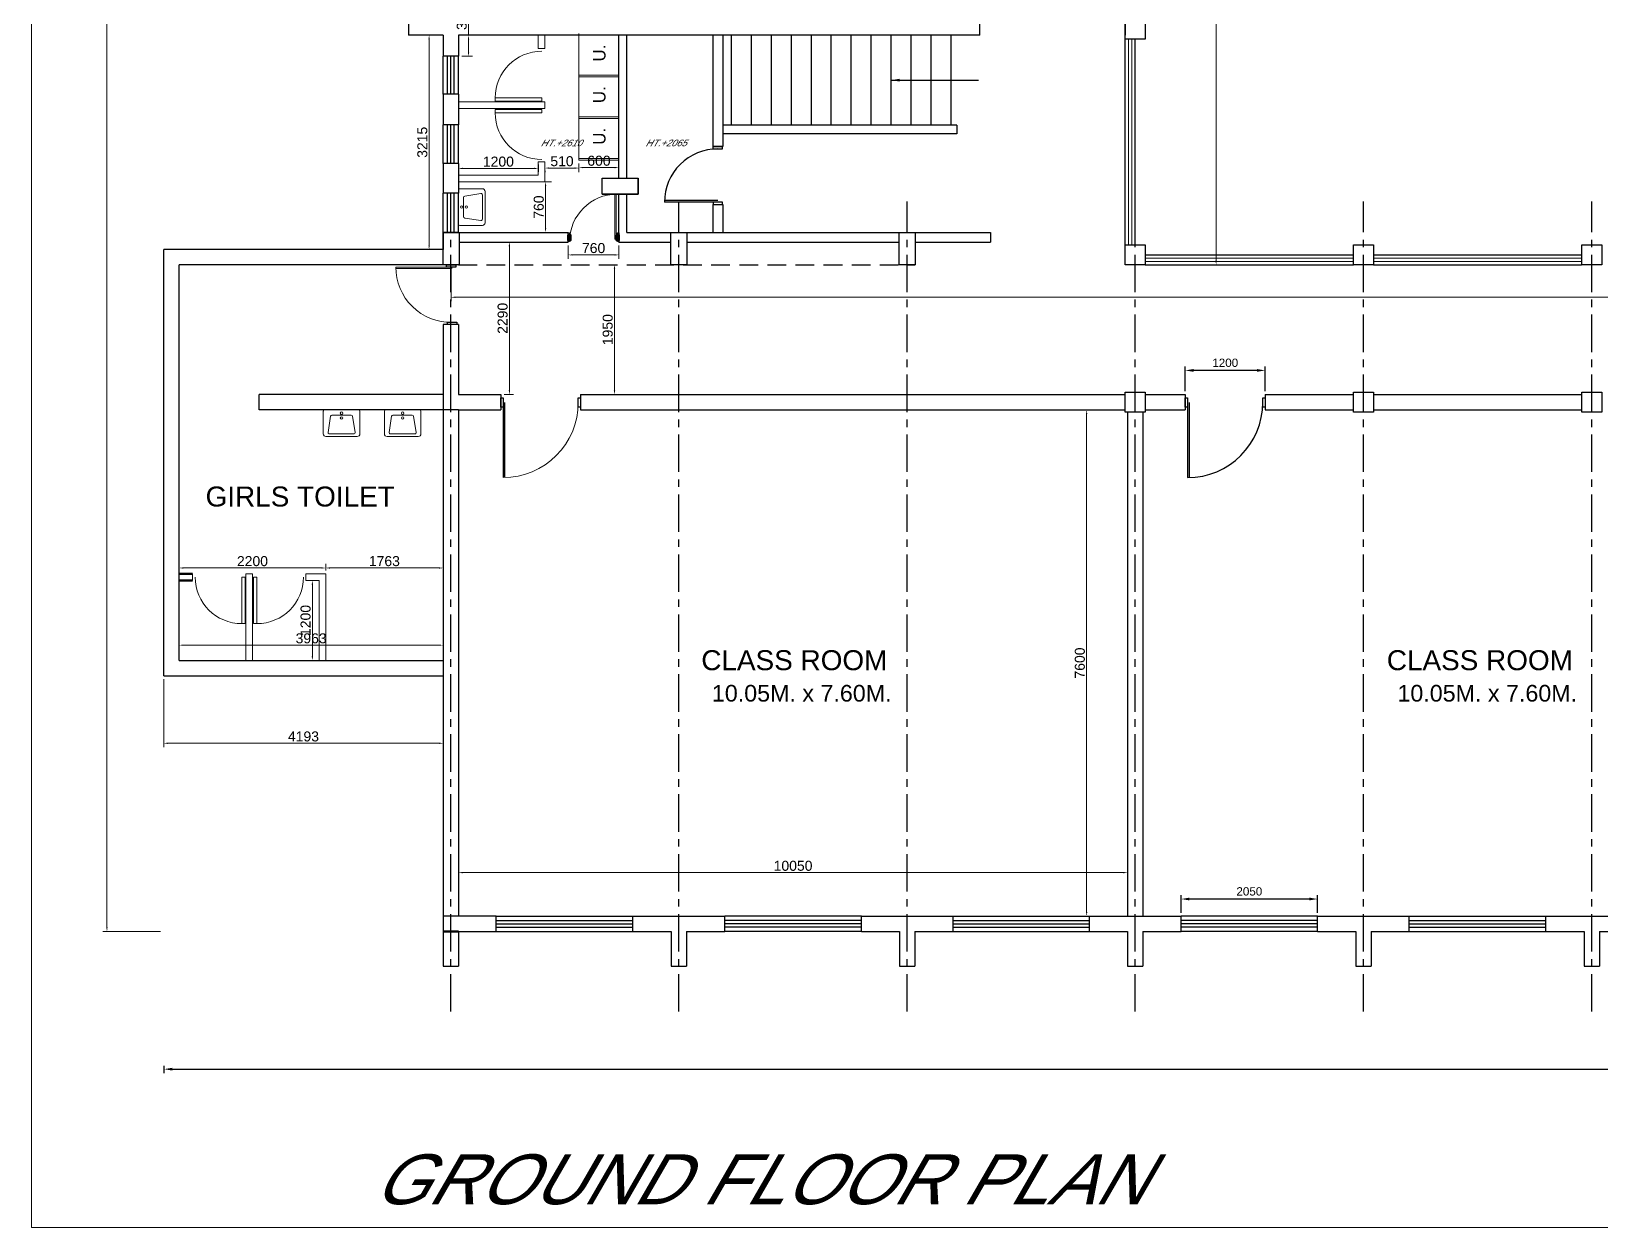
# Model space of a CAD drawing. Extents: x 348043 to 758301, y 133827 to 256568.
# Drawn here: x 348043 to 371608, y 163455 to 181414 of the extents above; entities that cross this region are included whole.
import ezdxf
from ezdxf.enums import TextEntityAlignment as Align

# ---------------------------------------------------------------- set-up
doc = ezdxf.new("R2010")
doc.units = 0
doc.header["$LTSCALE"] = 900
doc.header["$MEASUREMENT"] = 0
doc.header["$PDMODE"] = 34
for name, pattern in [('ACAD_ISO02W100', [15, 12, -3]), ('CENTER', [2, 1.25, -0.25, 0.25, -0.25]), ('HIDDEN', [0.375, 0.25, -0.125])]:
    doc.linetypes.add(name, pattern=pattern)
doc.layers.get('DEFPOINTS').update_dxf_attribs({"color": 3, "linetype": 'CONTINUOUS'})
for name, color, linetype, lineweight in [('ARLC-DOOR-W', 140, 'CONTINUOUS', 5), ('ARLC-ELE0', 24, 'CONTINUOUS', 9), ('ARLC-TEXT0', 1, 'CONTINUOUS', 9), ('ARLC-WALL', 6, 'CONTINUOUS', 15), ('COL', 6, 'CONTINUOUS', 25), ('SANITORY', 16, 'CONTINUOUS', 5)]:
    doc.layers.add(name, color=color, linetype=linetype, lineweight=lineweight)
doc.layers.add('door', color=163, linetype='CONTINUOUS')
doc.layers.add('TEXT', color=2, linetype='CONTINUOUS')
doc.styles.add('ROMANS', font='arial.ttf')
doc.styles.add('swati', font='GOTHIC.TTF')
doc.dimstyles.new('MSADIM', dxfattribs={"dimscale": 50, "dimtxt": 2.5, "dimasz": 2.5, "dimexe": 1.2, "dimexo": 1, "dimgap": 1, "dimtad": 1, "dimdec": 0, "dimzin": 1, "dimdsep": 46, "dimtxsty": 'ROMANS', "dimcen": 0, "dimclrd": 3, "dimclrt": 6, "dimadec": 0, "dimazin": 0, "dimtfac": 1, "dimtdec": 0, "dimtofl": 0, "dimtmove": 0, "dimatfit": 3, "dimfxl": 1, "dimtvp": 0.1, "dimtolj": 1, "dimtzin": 1, "dimarcsym": 0})

# ---------------------------------------------------------------- blocks, each defined once
blk = doc.blocks.new('*D237')
at = {"layer": 'DEFPOINTS', "color": 0, "lineweight": 50, "ltscale": 1.25}
for p in [(355091, 178251), (355221, 178251), (355091, 175961)]:
    blk.add_point(p, dxfattribs=at)
at = {"layer": 'door', "color": 0, "linetype": 'ACAD_ISO02W100', "lineweight": 9, "ltscale": 1.25}
blk.add_line((355141, 178251), (355281, 178251), dxfattribs=at)
at = {"layer": 'door', "color": 3, "lineweight": 9, "ltscale": 1.25}
blk.add_line((355221, 176024), (355221, 178189), dxfattribs=at)
at = {"layer": 'door', "color": 0, "lineweight": 9, "ltscale": 1.25}
blk.add_line((355141, 175961), (355281, 175961), dxfattribs=at)
at = {"layer": 'door', "color": 3, "lineweight": 50, "ltscale": 1.25}
for points in [[(355211, 178189), (355232, 178189), (355221, 178251)], [(355211, 176024), (355232, 176024), (355221, 175961)]]:
    blk.add_solid(points, dxfattribs=at)
at = {"layer": 'door', "color": 6, "lineweight": 5, "ltscale": 1.25, "insert": (355120, 177106), "char_height": 150, "attachment_point": 5, "rotation": 90, "style": 'ROMANS'}
blk.add_mtext('\\A1;2290', dxfattribs=at)
blk = doc.blocks.new('*D238')
at = {"layer": 'DEFPOINTS', "color": 0, "lineweight": 50, "ltscale": 1.25}
for p in [(356799, 177911), (356896, 177911), (356896, 175961)]:
    blk.add_point(p, dxfattribs=at)
at = {"layer": 'door', "color": 0, "linetype": 'ACAD_ISO02W100', "lineweight": 9, "ltscale": 1.25}
blk.add_line((356846, 177911), (356739, 177911), dxfattribs=at)
at = {"layer": 'door', "color": 3, "lineweight": 9, "ltscale": 1.25}
blk.add_line((356799, 176024), (356799, 177849), dxfattribs=at)
at = {"layer": 'door', "color": 0, "lineweight": 9, "ltscale": 1.25}
blk.add_line((356846, 175961), (356739, 175961), dxfattribs=at)
at = {"layer": 'door', "color": 3, "lineweight": 50, "ltscale": 1.25}
for points in [[(356789, 177849), (356810, 177849), (356799, 177911)], [(356789, 176024), (356810, 176024), (356799, 175961)]]:
    blk.add_solid(points, dxfattribs=at)
at = {"layer": 'door', "color": 6, "lineweight": 5, "ltscale": 1.25, "insert": (356698, 176936), "char_height": 150, "attachment_point": 5, "rotation": 90, "style": 'ROMANS'}
blk.add_mtext('\\A1;1950', dxfattribs=at)
blk = doc.blocks.new('*D240')
at = {"layer": 'DEFPOINTS', "color": 0, "lineweight": 50, "ltscale": 1.25}
for p in [(353706, 181356), (354015, 181356), (354226, 178141)]:
    blk.add_point(p, dxfattribs=at)
at = {"layer": 'door', "color": 0, "linetype": 'ACAD_ISO02W100', "lineweight": 9, "ltscale": 1.25}
blk.add_line((353756, 181356), (354075, 181356), dxfattribs=at)
at = {"layer": 'door', "color": 3, "lineweight": 9, "ltscale": 1.25}
blk.add_line((354015, 178204), (354015, 181294), dxfattribs=at)
at = {"layer": 'door', "color": 0, "lineweight": 9, "ltscale": 1.25}
blk.add_line((354176, 178141), (353955, 178141), dxfattribs=at)
at = {"layer": 'door', "color": 3, "lineweight": 50, "ltscale": 1.25}
for points in [[(354005, 181294), (354026, 181294), (354015, 181356)], [(354005, 178204), (354026, 178204), (354015, 178141)]]:
    blk.add_solid(points, dxfattribs=at)
at = {"layer": 'door', "color": 6, "lineweight": 5, "ltscale": 1.25, "insert": (353914, 179749), "char_height": 150, "attachment_point": 5, "rotation": 90, "style": 'ROMANS'}
blk.add_mtext('\\A1;3215', dxfattribs=at)
blk = doc.blocks.new('*D245')
at = {"layer": 'DEFPOINTS', "color": 0, "lineweight": 50, "ltscale": 1.25}
for p in [(354456, 181356), (354607, 181356), (354456, 181041)]:
    blk.add_point(p, dxfattribs=at)
at = {"layer": 'door', "color": 3, "lineweight": 9, "ltscale": 1.25}
for p, q in [((354607, 181356), (354607, 181801)), ((354607, 181104), (354607, 181294))]:
    blk.add_line(p, q, dxfattribs=at)
at = {"layer": 'door', "color": 0, "linetype": 'ACAD_ISO02W100', "lineweight": 9, "ltscale": 1.25}
blk.add_line((354506, 181356), (354667, 181356), dxfattribs=at)
at = {"layer": 'door', "color": 0, "lineweight": 9, "ltscale": 1.25}
blk.add_line((354506, 181041), (354667, 181041), dxfattribs=at)
at = {"layer": 'door', "color": 3, "lineweight": 50, "ltscale": 1.25}
for points in [[(354597, 181294), (354618, 181294), (354607, 181356)], [(354597, 181104), (354618, 181104), (354607, 181041)]]:
    blk.add_solid(points, dxfattribs=at)
at = {"layer": 'door', "color": 6, "lineweight": 5, "ltscale": 1.25, "insert": (354506, 181610), "char_height": 150, "attachment_point": 5, "rotation": 90, "style": 'ROMANS'}
blk.add_mtext('\\A1;315', dxfattribs=at)
blk = doc.blocks.new('*D241')
at = {"layer": 'DEFPOINTS', "color": 0, "lineweight": 50, "ltscale": 1.25}
for p in [(364771, 214031), (365834, 214031), (365841, 177911)]:
    blk.add_point(p, dxfattribs=at)
at = {"layer": 'door', "color": 0, "linetype": 'ACAD_ISO02W100', "lineweight": 9, "ltscale": 1.25}
blk.add_line((364821, 214031), (365894, 214031), dxfattribs=at)
at = {"layer": 'door', "color": 3, "lineweight": 9, "ltscale": 1.25}
blk.add_line((365834, 177974), (365834, 213969), dxfattribs=at)
at = {"layer": 'door', "color": 0, "lineweight": 9, "ltscale": 1.25}
blk.add_line((365791, 177911), (365774, 177911), dxfattribs=at)
at = {"layer": 'door', "color": 3, "lineweight": 50, "ltscale": 1.25}
for points in [[(365823, 213969), (365844, 213969), (365834, 214031)], [(365823, 177974), (365844, 177974), (365834, 177911)]]:
    blk.add_solid(points, dxfattribs=at)
at = {"layer": 'door', "color": 6, "lineweight": 5, "ltscale": 1.25, "insert": (365732, 195971), "char_height": 150, "attachment_point": 5, "rotation": 90, "style": 'ROMANS'}
blk.add_mtext('\\A1;36120', dxfattribs=at)
blk = doc.blocks.new('*D242')
at = {"layer": 'DEFPOINTS', "color": 0, "lineweight": 50, "ltscale": 1.25}
for p in [(395551, 167381), (350033, 167114), (395551, 165834)]:
    blk.add_point(p, dxfattribs=at)
at = {"layer": 'door', "color": 0, "lineweight": -2, "ltscale": 1.25}
for p, q in [((350033, 165884), (350033, 165774)), ((395551, 165884), (395551, 165774))]:
    blk.add_line(p, q, dxfattribs=at)
at = {"layer": 'door', "color": 3, "lineweight": -2, "ltscale": 1.25}
blk.add_line((350158, 165834), (395426, 165834), dxfattribs=at)
at = {"layer": 'door', "color": 3, "lineweight": 50, "ltscale": 1.25}
for points in [[(350158, 165854), (350158, 165813), (350033, 165834)], [(395426, 165854), (395426, 165813), (395551, 165834)]]:
    blk.add_solid(points, dxfattribs=at)
at = {"layer": 'door', "color": 6, "lineweight": 50, "ltscale": 1.25, "insert": (374901, 165947), "char_height": 125, "attachment_point": 5, "style": 'ROMANS'}
blk.add_mtext('\\A1;45518', dxfattribs=at)
blk = doc.blocks.new('*D247')
at = {"layer": 'DEFPOINTS', "color": 0, "lineweight": 50, "ltscale": 1.25}
for p in [(350033, 171740), (354226, 171740), (350033, 170727)]:
    blk.add_point(p, dxfattribs=at)
at = {"layer": 'door', "color": 0, "linetype": 'ACAD_ISO02W100', "lineweight": 9, "ltscale": 1.25}
blk.add_line((350033, 171690), (350033, 170667), dxfattribs=at)
at = {"layer": 'door', "color": 0, "lineweight": 9, "ltscale": 1.25}
blk.add_line((354226, 171690), (354226, 170667), dxfattribs=at)
at = {"layer": 'door', "color": 3, "lineweight": 9, "ltscale": 1.25}
blk.add_line((354163, 170727), (350095, 170727), dxfattribs=at)
at = {"layer": 'door', "color": 3, "lineweight": 50, "ltscale": 1.25}
for points in [[(350095, 170737), (350095, 170716), (350033, 170727)], [(354163, 170737), (354163, 170716), (354226, 170727)]]:
    blk.add_solid(points, dxfattribs=at)
at = {"layer": 'door', "color": 6, "lineweight": 5, "ltscale": 1.25, "insert": (352129, 170828), "char_height": 150, "attachment_point": 5, "style": 'ROMANS'}
blk.add_mtext('\\A1;4193', dxfattribs=at)
blk = doc.blocks.new('*D248')
at = {"layer": 'DEFPOINTS', "color": 0, "lineweight": 50, "ltscale": 1.25}
for p in [(354346, 177911), (395611, 177911), (354346, 177422)]:
    blk.add_point(p, dxfattribs=at)
at = {"layer": 'door', "color": 0, "linetype": 'ACAD_ISO02W100', "lineweight": 9, "ltscale": 1.25}
blk.add_line((354346, 177861), (354346, 177362), dxfattribs=at)
at = {"layer": 'door', "color": 0, "lineweight": 9, "ltscale": 1.25}
blk.add_line((395611, 177861), (395611, 177362), dxfattribs=at)
at = {"layer": 'door', "color": 3, "lineweight": 9, "ltscale": 1.25}
blk.add_line((395548, 177422), (354408, 177422), dxfattribs=at)
at = {"layer": 'door', "color": 3, "lineweight": 50, "ltscale": 1.25}
for points in [[(354408, 177433), (354408, 177412), (354346, 177422)], [(395548, 177433), (395548, 177412), (395611, 177422)]]:
    blk.add_solid(points, dxfattribs=at)
at = {"layer": 'door', "color": 6, "lineweight": 5, "ltscale": 1.25, "insert": (374978, 177524), "char_height": 150, "attachment_point": 5, "style": 'ROMANS'}
blk.add_mtext('\\A1;41265', dxfattribs=at)
blk = doc.blocks.new('*D249')
at = {"layer": 'DEFPOINTS', "color": 0, "lineweight": 50, "ltscale": 1.25}
for p in [(349178, 208746), (350033, 208746), (350033, 167901)]:
    blk.add_point(p, dxfattribs=at)
at = {"layer": 'door', "color": 0, "linetype": 'ACAD_ISO02W100', "lineweight": 9, "ltscale": 1.25}
blk.add_line((349983, 208746), (349118, 208746), dxfattribs=at)
at = {"layer": 'door', "color": 3, "lineweight": 9, "ltscale": 1.25}
blk.add_line((349178, 167964), (349178, 208684), dxfattribs=at)
at = {"layer": 'door', "color": 0, "lineweight": 9, "ltscale": 1.25}
blk.add_line((349983, 167901), (349118, 167901), dxfattribs=at)
at = {"layer": 'door', "color": 3, "lineweight": 50, "ltscale": 1.25}
for points in [[(349167, 208684), (349188, 208684), (349178, 208746)], [(349167, 167964), (349188, 167964), (349178, 167901)]]:
    blk.add_solid(points, dxfattribs=at)
at = {"layer": 'door', "color": 6, "lineweight": 5, "ltscale": 1.25, "insert": (349076, 188324), "char_height": 150, "attachment_point": 5, "rotation": 90, "style": 'ROMANS'}
blk.add_mtext('\\A1;40845', dxfattribs=at)
blk = doc.blocks.new('hhh')
at = {"layer": 'ARLC-DOOR-W', "lineweight": -2}
for p, q in [((5670.868, -1049.521), (5670.868, -1049.571)), ((5670.868, -1049.521), (5671.568, -1049.521)), ((5670.868, -1049.521), (5670.868, -1049.571)), ((5670.868, -1049.571), (5671.568, -1049.571)), ((5671.568, -1049.521), (5671.568, -1049.571))]:
    blk.add_line(p, q, dxfattribs=at)
blk.add_arc((5670.868, -1049.521), 0.7, 0, 90, dxfattribs=at)
blk = doc.blocks.new('*D252')
at = {"layer": 'DEFPOINTS', "color": 0, "lineweight": 50, "ltscale": 1.25}
for p in [(355656, 179356), (354456, 179256), (355656, 179256)]:
    blk.add_point(p, dxfattribs=at)
at = {"layer": 'door', "color": 0, "lineweight": 9, "ltscale": 1.25}
blk.add_line((354456, 179306), (354456, 179416), dxfattribs=at)
at = {"layer": 'door', "color": 3, "lineweight": 9, "ltscale": 1.25}
blk.add_line((354518, 179356), (355593, 179356), dxfattribs=at)
at = {"layer": 'door', "color": 0, "linetype": 'ACAD_ISO02W100', "lineweight": 9, "ltscale": 1.25}
blk.add_line((355656, 179306), (355656, 179416), dxfattribs=at)
at = {"layer": 'door', "color": 3, "lineweight": 50, "ltscale": 1.25}
for points in [[(354518, 179367), (354518, 179346), (354456, 179356)], [(355593, 179367), (355593, 179346), (355656, 179356)]]:
    blk.add_solid(points, dxfattribs=at)
at = {"layer": 'door', "color": 6, "lineweight": 5, "ltscale": 1.25, "insert": (355056, 179458), "char_height": 150, "attachment_point": 5, "style": 'ROMANS'}
blk.add_mtext('\\A1;1200', dxfattribs=at)
blk = doc.blocks.new('*D253')
at = {"layer": 'DEFPOINTS', "color": 0, "lineweight": 50, "ltscale": 1.25}
for p in [(355906, 179156), (355765, 178396), (355906, 178396)]:
    blk.add_point(p, dxfattribs=at)
at = {"layer": 'door', "color": 0, "lineweight": 9, "ltscale": 1.25}
blk.add_line((355856, 179156), (355705, 179156), dxfattribs=at)
at = {"layer": 'door', "color": 3, "lineweight": 9, "ltscale": 1.25}
blk.add_line((355765, 179094), (355765, 178459), dxfattribs=at)
at = {"layer": 'door', "color": 0, "linetype": 'ACAD_ISO02W100', "lineweight": 9, "ltscale": 1.25}
blk.add_line((355856, 178396), (355705, 178396), dxfattribs=at)
at = {"layer": 'door', "color": 3, "lineweight": 50, "ltscale": 1.25}
for points in [[(355754, 179094), (355775, 179094), (355765, 179156)], [(355754, 178459), (355775, 178459), (355765, 178396)]]:
    blk.add_solid(points, dxfattribs=at)
at = {"layer": 'door', "color": 6, "lineweight": 5, "ltscale": 1.25, "insert": (355663, 178776), "char_height": 150, "attachment_point": 5, "rotation": 90, "style": 'ROMANS'}
blk.add_mtext('\\A1;760', dxfattribs=at)
blk = doc.blocks.new('WASHBASIN')
at = {"layer": 'SANITORY', "color": 7, "lineweight": 5, "ltscale": 0.1}
for p, q in [((6119042, -104908), (6119042, -104438)), ((6119082, -104398), (6119422, -104398)), ((6119082, -104857), (6119082, -104490)), ((6119105, -104470), (6119346, -104508)), ((6119363, -104528), (6119363, -104819)), ((6119442, -104418), (6119442, -104928)), ((6119105, -104877), (6119346, -104839)), ((6119422, -104948), (6119082, -104948))]:
    blk.add_line(p, q, dxfattribs=at)
for centre in [(6119322, -104674), (6119393, -104674)]:
    blk.add_circle(centre, 18, dxfattribs=at)
for centre, radius, start, end in [((6119082, -104438), 40, 90, 180), ((6119102, -104490), 20, 80.9394, 180), ((6119102, -104490), 20, 80.9394, 180), ((6119343, -104528), 20, 0, 80.9394), ((6119422, -104418), 20, 0, 90), ((6119102, -104857), 20, 180, 279.0606), ((6119343, -104819), 20, 279.0606, 0), ((6119082, -104908), 40, 180, 270), ((6119422, -104928), 20, 270, 0)]:
    blk.add_arc(centre, radius, start, end, dxfattribs=at)
blk = doc.blocks.new('*D254')
at = {"layer": 'DEFPOINTS', "color": 0, "lineweight": 50, "ltscale": 1.25}
for p in [(356266, 179481), (356866, 179481), (356866, 179369)]:
    blk.add_point(p, dxfattribs=at)
at = {"layer": 'door', "color": 0, "lineweight": 9, "ltscale": 1.25}
blk.add_line((356266, 179431), (356266, 179309), dxfattribs=at)
at = {"layer": 'door', "color": 3, "lineweight": 9, "ltscale": 1.25}
blk.add_line((356328, 179369), (356803, 179369), dxfattribs=at)
at = {"layer": 'door', "color": 0, "linetype": 'ACAD_ISO02W100', "lineweight": 9, "ltscale": 1.25}
blk.add_line((356866, 179431), (356866, 179309), dxfattribs=at)
at = {"layer": 'door', "color": 3, "lineweight": 50, "ltscale": 1.25}
for points in [[(356328, 179379), (356328, 179359), (356266, 179369)], [(356803, 179379), (356803, 179359), (356866, 179369)]]:
    blk.add_solid(points, dxfattribs=at)
at = {"layer": 'door', "color": 6, "lineweight": 5, "ltscale": 1.25, "insert": (356566, 179471), "char_height": 150, "attachment_point": 5, "style": 'ROMANS'}
blk.add_mtext('\\A1;600', dxfattribs=at)
blk = doc.blocks.new('*D255')
at = {"layer": 'DEFPOINTS', "color": 0, "lineweight": 50, "ltscale": 1.25}
for p in [(355756, 179369), (356266, 179481), (356266, 179362)]:
    blk.add_point(p, dxfattribs=at)
at = {"layer": 'door', "color": 3, "lineweight": 9, "ltscale": 1.25}
blk.add_line((355818, 179362), (356203, 179362), dxfattribs=at)
at = {"layer": 'door', "color": 0, "linetype": 'ACAD_ISO02W100', "lineweight": 9, "ltscale": 1.25}
blk.add_line((356266, 179431), (356266, 179302), dxfattribs=at)
at = {"layer": 'door', "color": 0, "lineweight": 9, "ltscale": 1.25}
blk.add_line((355756, 179319), (355756, 179302), dxfattribs=at)
at = {"layer": 'door', "color": 3, "lineweight": 50, "ltscale": 1.25}
for points in [[(355818, 179372), (355818, 179352), (355756, 179362)], [(356203, 179372), (356203, 179352), (356266, 179362)]]:
    blk.add_solid(points, dxfattribs=at)
at = {"layer": 'door', "color": 6, "lineweight": 5, "ltscale": 1.25, "insert": (356011, 179464), "char_height": 150, "attachment_point": 5, "style": 'ROMANS'}
blk.add_mtext('\\A1;510', dxfattribs=at)
blk = doc.blocks.new('*D256')
at = {"layer": 'DEFPOINTS', "color": 0, "lineweight": 50, "ltscale": 1.25}
for p in [(352263, 173170), (352363, 173170), (352363, 171970)]:
    blk.add_point(p, dxfattribs=at)
at = {"layer": 'door', "color": 0, "linetype": 'ACAD_ISO02W100', "lineweight": 9, "ltscale": 1.25}
blk.add_line((352313, 173170), (352203, 173170), dxfattribs=at)
at = {"layer": 'door', "color": 3, "lineweight": 9, "ltscale": 1.25}
blk.add_line((352263, 172032), (352263, 173107), dxfattribs=at)
at = {"layer": 'door', "color": 0, "lineweight": 9, "ltscale": 1.25}
blk.add_line((352313, 171970), (352203, 171970), dxfattribs=at)
at = {"layer": 'door', "color": 3, "lineweight": 50, "ltscale": 1.25}
for points in [[(352252, 173107), (352273, 173107), (352263, 173170)], [(352252, 172032), (352273, 172032), (352263, 171970)]]:
    blk.add_solid(points, dxfattribs=at)
at = {"layer": 'door', "color": 6, "lineweight": 5, "ltscale": 1.25, "insert": (352161, 172570), "char_height": 150, "attachment_point": 5, "rotation": 90, "style": 'ROMANS'}
blk.add_mtext('\\A1;1200', dxfattribs=at)
blk = doc.blocks.new('*D257')
at = {"layer": 'DEFPOINTS', "color": 0, "lineweight": 50, "ltscale": 1.25}
for p in [(350263, 173270), (352463, 173358), (352463, 173270)]:
    blk.add_point(p, dxfattribs=at)
at = {"layer": 'door', "color": 0, "lineweight": 9, "ltscale": 1.25}
blk.add_line((350263, 173320), (350263, 173418), dxfattribs=at)
at = {"layer": 'door', "color": 3, "lineweight": 9, "ltscale": 1.25}
blk.add_line((350325, 173358), (352400, 173358), dxfattribs=at)
at = {"layer": 'door', "color": 0, "linetype": 'ACAD_ISO02W100', "lineweight": 9, "ltscale": 1.25}
blk.add_line((352463, 173320), (352463, 173418), dxfattribs=at)
at = {"layer": 'door', "color": 3, "lineweight": 50, "ltscale": 1.25}
for points in [[(350325, 173368), (350325, 173348), (350263, 173358)], [(352400, 173368), (352400, 173348), (352463, 173358)]]:
    blk.add_solid(points, dxfattribs=at)
at = {"layer": 'door', "color": 6, "lineweight": 5, "ltscale": 1.25, "insert": (351363, 173460), "char_height": 150, "attachment_point": 5, "style": 'ROMANS'}
blk.add_mtext('\\A1;2200', dxfattribs=at)
blk = doc.blocks.new('*D258')
at = {"layer": 'DEFPOINTS', "color": 0, "lineweight": 50, "ltscale": 1.25}
for p in [(352463, 173270), (354226, 173358), (354226, 173270)]:
    blk.add_point(p, dxfattribs=at)
at = {"layer": 'door', "color": 0, "lineweight": 9, "ltscale": 1.25}
blk.add_line((352463, 173320), (352463, 173418), dxfattribs=at)
at = {"layer": 'door', "color": 3, "lineweight": 9, "ltscale": 1.25}
blk.add_line((352525, 173358), (354163, 173358), dxfattribs=at)
at = {"layer": 'door', "color": 0, "linetype": 'ACAD_ISO02W100', "lineweight": 9, "ltscale": 1.25}
blk.add_line((354226, 173320), (354226, 173418), dxfattribs=at)
at = {"layer": 'door', "color": 3, "lineweight": 50, "ltscale": 1.25}
for points in [[(352525, 173368), (352525, 173348), (352463, 173358)], [(354163, 173368), (354163, 173348), (354226, 173358)]]:
    blk.add_solid(points, dxfattribs=at)
at = {"layer": 'door', "color": 6, "lineweight": 5, "ltscale": 1.25, "insert": (353344, 173460), "char_height": 150, "attachment_point": 5, "style": 'ROMANS'}
blk.add_mtext('\\A1;1763', dxfattribs=at)
blk = doc.blocks.new('*D259')
at = {"layer": 'DEFPOINTS', "color": 0, "lineweight": 50, "ltscale": 1.25}
for p in [(354226, 172199), (350263, 171970), (354226, 171970)]:
    blk.add_point(p, dxfattribs=at)
at = {"layer": 'door', "color": 0, "lineweight": 9, "ltscale": 1.25}
blk.add_line((350263, 172020), (350263, 172259), dxfattribs=at)
at = {"layer": 'door', "color": 3, "lineweight": 9, "ltscale": 1.25}
blk.add_line((350325, 172199), (354163, 172199), dxfattribs=at)
at = {"layer": 'door', "color": 0, "linetype": 'ACAD_ISO02W100', "lineweight": 9, "ltscale": 1.25}
blk.add_line((354226, 172020), (354226, 172259), dxfattribs=at)
at = {"layer": 'door', "color": 3, "lineweight": 50, "ltscale": 1.25}
for points in [[(350325, 172209), (350325, 172189), (350263, 172199)], [(354163, 172209), (354163, 172189), (354226, 172199)]]:
    blk.add_solid(points, dxfattribs=at)
at = {"layer": 'door', "color": 6, "lineweight": 5, "ltscale": 1.25, "insert": (352244, 172301), "char_height": 150, "attachment_point": 5, "style": 'ROMANS'}
blk.add_mtext('\\A1;3963', dxfattribs=at)
blk = doc.blocks.new('*D260')
at = {"layer": 'DEFPOINTS', "color": 0, "lineweight": 50, "ltscale": 1.25}
for p in [(356105, 178251), (356866, 178251), (356866, 178058)]:
    blk.add_point(p, dxfattribs=at)
at = {"layer": 'door', "color": 0, "lineweight": 9, "ltscale": 1.25}
blk.add_line((356105, 178201), (356105, 177998), dxfattribs=at)
at = {"layer": 'door', "color": 0, "linetype": 'ACAD_ISO02W100', "lineweight": 9, "ltscale": 1.25}
blk.add_line((356866, 178201), (356866, 177998), dxfattribs=at)
at = {"layer": 'door', "color": 3, "lineweight": 9, "ltscale": 1.25}
blk.add_line((356168, 178058), (356803, 178058), dxfattribs=at)
at = {"layer": 'door', "color": 3, "lineweight": 50, "ltscale": 1.25}
for points in [[(356168, 178068), (356168, 178048), (356105, 178058)], [(356803, 178068), (356803, 178048), (356866, 178058)]]:
    blk.add_solid(points, dxfattribs=at)
at = {"layer": 'door', "color": 6, "lineweight": 5, "ltscale": 1.25, "insert": (356486, 178160), "char_height": 150, "attachment_point": 5, "style": 'ROMANS'}
blk.add_mtext('\\A1;760', dxfattribs=at)
blk = doc.blocks.new('*D261')
at = {"layer": 'DEFPOINTS', "color": 0, "lineweight": 50, "ltscale": 1.25}
for p in [(364506, 168784), (354456, 168131), (364506, 168131)]:
    blk.add_point(p, dxfattribs=at)
at = {"layer": 'door', "color": 0, "lineweight": 9, "ltscale": 1.25}
blk.add_line((354456, 168181), (354456, 168844), dxfattribs=at)
at = {"layer": 'door', "color": 3, "lineweight": 9, "ltscale": 1.25}
blk.add_line((354518, 168784), (364443, 168784), dxfattribs=at)
at = {"layer": 'door', "color": 0, "linetype": 'ACAD_ISO02W100', "lineweight": 9, "ltscale": 1.25}
blk.add_line((364506, 168181), (364506, 168844), dxfattribs=at)
at = {"layer": 'door', "color": 3, "lineweight": 50, "ltscale": 1.25}
for points in [[(354518, 168794), (354518, 168774), (354456, 168784)], [(364443, 168794), (364443, 168774), (364506, 168784)]]:
    blk.add_solid(points, dxfattribs=at)
at = {"layer": 'door', "color": 6, "lineweight": 5, "ltscale": 1.25, "insert": (359481, 168886), "char_height": 150, "attachment_point": 5, "style": 'ROMANS'}
blk.add_mtext('\\A1;10050', dxfattribs=at)
blk = doc.blocks.new('*D262')
at = {"layer": 'DEFPOINTS', "color": 0, "lineweight": 50, "ltscale": 1.25}
for p in [(363890, 175731), (364191, 175731), (363933, 168131)]:
    blk.add_point(p, dxfattribs=at)
at = {"layer": 'door', "color": 0, "linetype": 'ACAD_ISO02W100', "lineweight": 9, "ltscale": 1.25}
blk.add_line((364141, 175731), (363830, 175731), dxfattribs=at)
at = {"layer": 'door', "color": 3, "lineweight": 9, "ltscale": 1.25}
blk.add_line((363890, 168194), (363890, 175669), dxfattribs=at)
at = {"layer": 'door', "color": 0, "lineweight": 9, "ltscale": 1.25}
blk.add_line((363883, 168131), (363830, 168131), dxfattribs=at)
at = {"layer": 'door', "color": 3, "lineweight": 50, "ltscale": 1.25}
for points in [[(363880, 175669), (363900, 175669), (363890, 175731)], [(363880, 168194), (363900, 168194), (363890, 168131)]]:
    blk.add_solid(points, dxfattribs=at)
at = {"layer": 'door', "color": 6, "lineweight": 5, "ltscale": 1.25, "insert": (363788, 171931), "char_height": 150, "attachment_point": 5, "rotation": 90, "style": 'ROMANS'}
blk.add_mtext('\\A1;7600', dxfattribs=at)
blk = doc.blocks.new('*D264')
at = {"layer": 'DEFPOINTS', "color": 0, "lineweight": 50, "ltscale": 1.25}
for p in [(365308, 168388), (365308, 168131), (367358, 168131)]:
    blk.add_point(p, dxfattribs=at)
at = {"layer": 'door', "color": 0, "lineweight": -2, "ltscale": 1.25}
for p, q in [((365308, 168181), (365308, 168448)), ((367358, 168181), (367358, 168448))]:
    blk.add_line(p, q, dxfattribs=at)
at = {"layer": 'door', "color": 3, "lineweight": -2, "ltscale": 1.25}
blk.add_line((367233, 168388), (365433, 168388), dxfattribs=at)
at = {"layer": 'door', "color": 3, "lineweight": 50, "ltscale": 1.25}
for points in [[(365433, 168409), (365433, 168367), (365308, 168388)], [(367233, 168409), (367233, 168367), (367358, 168388)]]:
    blk.add_solid(points, dxfattribs=at)
at = {"layer": 'door', "color": 6, "lineweight": 50, "ltscale": 1.25, "insert": (366333, 168502), "char_height": 125, "attachment_point": 5, "style": 'ROMANS'}
blk.add_mtext('\\A1;2050', dxfattribs=at)
blk = doc.blocks.new('*D265')
at = {"layer": 'DEFPOINTS', "color": 0, "lineweight": 50, "ltscale": 1.25}
for p in [(365371, 176324), (365371, 175961), (366571, 175961)]:
    blk.add_point(p, dxfattribs=at)
at = {"layer": 'door', "color": 0, "lineweight": -2, "ltscale": 1.25}
for p, q in [((365371, 176011), (365371, 176384)), ((366571, 176011), (366571, 176384))]:
    blk.add_line(p, q, dxfattribs=at)
at = {"layer": 'door', "color": 3, "lineweight": -2, "ltscale": 1.25}
blk.add_line((366446, 176324), (365496, 176324), dxfattribs=at)
at = {"layer": 'door', "color": 3, "lineweight": 50, "ltscale": 1.25}
for points in [[(365496, 176345), (365496, 176303), (365371, 176324)], [(366446, 176345), (366446, 176303), (366571, 176324)]]:
    blk.add_solid(points, dxfattribs=at)
at = {"layer": 'door', "color": 6, "lineweight": 50, "ltscale": 1.25, "insert": (365971, 176438), "char_height": 125, "attachment_point": 5, "style": 'ROMANS'}
blk.add_mtext('\\A1;1200', dxfattribs=at)

msp = doc.modelspace()

# ---------------------------------------------------------------- linework, layer by layer
at = {"layer": 'ARLC-ELE0', "lineweight": 13, "ltscale": 0.1}
for p, q in [((356265.5, 179481.3), (356265.5, 181381.3)), ((356865.5, 180756.3), (356265.5, 180756.3)), ((356865.5, 180731.3), (356265.5, 180731.3)), ((356865.5, 180131.3), (356265.5, 180131.3)), ((356865.5, 180106.3), (356265.5, 180106.3)), ((356865.5, 179506.3), (356265.5, 179506.3)), ((356865.5, 179481.3), (356265.5, 179481.3))]:
    msp.add_line(p, q, dxfattribs=at)
at = {"layer": 'ARLC-WALL', "ltscale": 0.1}
for p, q in [((355655.5, 181156.3), (355655.5, 181356.3)), ((355755.5, 181156.3), (355755.5, 181356.3)), ((355755.5, 181156.3), (355655.5, 181156.3)), ((355755.5, 180356.3), (354455.5, 180356.3)), ((355755.5, 180256.3), (355755.5, 180356.3)), ((355755.5, 180256.3), (354455.5, 180256.3)), ((355655.5, 179256.3), (355655.5, 179456.3)), ((355755.5, 179456.3), (355655.5, 179456.3)), ((355755.5, 179156.3), (355755.5, 179456.3)), ((355655.5, 179256.3), (354455.5, 179256.3)), ((355755.5, 179156.3), (354455.5, 179156.3)), ((350462.7, 173269.7), (350462.7, 173169.7)), ((351362.7, 173269.7), (351262.7, 173269.7)), ((351262.7, 173269.7), (351262.7, 171969.7)), ((351362.7, 173269.7), (351362.7, 171969.7)), ((352462.7, 173269.7), (352162.7, 173269.7)), ((352162.7, 173269.7), (352162.7, 173169.7)), ((352462.7, 173269.7), (352462.7, 171969.7)), ((352362.7, 173169.7), (352162.7, 173169.7)), ((352362.7, 173169.7), (352362.7, 171969.7))]:
    msp.add_line(p, q, dxfattribs=at)
at = {"layer": 'COL'}
for points in [[(364770.5, 181296.3), (364470.5, 181296.3), (364470.5, 181596.3), (364770.5, 181596.3)], [(357155.5, 179211.3), (357155.5, 178971.3), (356615.5, 178971.3), (356615.5, 179211.3)], [(354465.5, 178396.3), (354465.5, 177911.3), (354225.5, 177911.3), (354225.5, 178396.3)], [(357885.5, 178396.3), (357885.5, 177911.3), (357645.5, 177911.3), (357645.5, 178396.3)], [(361315.5, 178396.3), (361315.5, 177911.3), (361075.5, 177911.3), (361075.5, 178396.3)], [(364770.5, 178211.3), (364770.5, 177911.3), (364470.5, 177911.3), (364470.5, 178211.3)], [(368195.5, 178211.3), (368195.5, 177911.3), (367895.5, 177911.3), (367895.5, 178211.3)], [(371625.5, 178211.3), (371625.5, 177911.3), (371325.5, 177911.3), (371325.5, 178211.3)], [(364770.5, 175996.3), (364770.5, 175696.3), (364470.5, 175696.3), (364470.5, 175996.3)], [(368195.5, 175996.3), (368195.5, 175696.3), (367895.5, 175696.3), (367895.5, 175996.3)], [(371625.5, 175996.3), (371625.5, 175696.3), (371325.5, 175696.3), (371325.5, 175996.3)]]:
    msp.add_lwpolyline(points, close=True, dxfattribs=at)
at = {"layer": 'door', "color": 3, "ltscale": 1.25}
for p, q in [((362285.5, 181356.3), (362285.5, 182186.3)), ((353705.5, 181586.3), (353705.5, 181356.3)), ((364470.5, 181596.3), (364470.5, 181356.3)), ((354225.5, 181356.3), (353705.5, 181356.3)), ((354225.5, 181356.3), (354225.5, 181041.3)), ((362285.5, 181356.3), (354455.5, 181356.3)), ((354455.5, 181356.3), (354455.5, 181041.3)), ((356865.5, 179926.3), (356865.5, 181356.3)), ((356985.5, 179211.3), (356985.5, 181356.3)), ((358275.5, 181356.3), (358275.5, 179686.3)), ((358425.5, 181356.3), (358425.5, 179686.3)), ((364470.5, 178211.3), (364470.5, 181296.3)), ((364620.5, 178211.3), (364620.5, 181296.3)), ((354455.5, 181041.3), (354225.5, 181041.3)), ((354455.5, 180471.3), (354225.5, 180471.3)), ((354225.5, 180471.3), (354225.5, 180011.3)), ((354455.5, 180471.3), (354455.5, 180011.3)), ((354455.5, 180011.3), (354225.5, 180011.3)), ((356865.5, 179211.3), (356865.5, 179926.3)), ((361939.4, 180006.3), (358425.5, 180006.3)), ((361939.4, 179876.3), (358425.5, 179876.3)), ((361939.4, 180006.3), (361939.4, 179876.3)), ((358275.5, 179686.3), (358425.5, 179686.3)), ((354455.5, 179431.3), (354225.5, 179431.3)), ((354225.5, 179431.3), (354225.5, 178986.3)), ((354455.5, 179431.3), (354455.5, 178986.3)), ((354455.5, 178986.3), (354225.5, 178986.3)), ((356615.5, 178971.3), (357155.5, 178971.3)), ((356865.5, 178251.3), (356865.5, 178971.3)), ((356865.5, 178396.3), (356865.5, 178971.3)), ((356985.5, 178396.3), (356985.5, 178971.3)), ((358275.5, 178816.3), (358275.5, 178396.3)), ((358275.5, 178816.3), (358425.5, 178816.3)), ((358425.5, 178816.3), (358425.5, 178396.3)), ((354455.5, 178396.3), (354225.5, 178396.3)), ((354225.5, 178396.3), (354225.5, 178141.3)), ((354465.5, 178396.3), (356105.5, 178396.3)), ((356105.5, 178251.3), (356105.5, 178396.3)), ((356985.5, 178396.3), (357645.5, 178396.3)), ((357885.5, 178396.3), (361075.5, 178396.3)), ((361315.5, 178396.3), (362445.5, 178396.3)), ((362445.5, 178396.3), (362445.5, 178251.3)), ((354465.5, 178251.3), (356105.5, 178251.3)), ((356865.5, 178251.3), (357645.5, 178251.3)), ((357885.5, 178251.3), (361075.5, 178251.3)), ((361315.5, 178251.3), (362445.5, 178251.3)), ((354225.5, 178141.3), (350032.7, 178141.3)), ((350032.7, 171739.7), (350032.7, 178141.3)), ((364770.5, 178061.3), (367895.5, 178061.3)), ((368195.5, 178061.3), (371320.5, 178061.3)), ((354465.5, 177911.3), (350262.7, 177911.3)), ((350262.7, 171969.7), (350262.7, 177911.3)), ((354287.9, 177911.2), (353947.9, 177911.2)), ((364770.5, 177911.3), (367895.5, 177911.3)), ((368195.5, 177911.3), (371320.5, 177911.3)), ((354225.5, 177011.3), (354225.5, 167901.3)), ((354455.5, 177011.3), (354225.5, 177011.3)), ((354455.5, 177011.3), (354225.5, 177011.3)), ((354455.5, 177011.3), (354455.5, 175961.3)), ((351462.7, 175731.3), (351462.7, 175961.3)), ((354225.5, 175961.3), (351462.7, 175961.3)), ((354455.5, 175961.3), (355090.5, 175961.3)), ((355090.5, 175961.3), (355090.5, 175731.3)), ((356290.5, 175961.3), (364470.5, 175961.3)), ((356290.5, 175961.3), (356290.5, 175731.3)), ((364770.5, 175961.3), (365370.5, 175961.3)), ((365370.5, 175961.3), (365370.5, 175731.3)), ((366570.5, 175961.3), (367895.5, 175961.3)), ((366570.5, 175961.3), (366570.5, 175731.3)), ((368195.5, 175961.3), (371325.5, 175961.3)), ((354455.5, 175731.3), (351462.7, 175731.3)), ((352988.3, 175731.3), (352413.3, 175731.3)), ((353905.3, 175731.3), (353330.3, 175731.3)), ((354455.5, 175731.3), (354455.5, 168131.3)), ((354455.5, 175731.3), (355090.5, 175731.3)), ((356290.5, 175731.3), (364470.5, 175731.3)), ((364505.5, 175696.3), (364505.5, 168131.3)), ((364735.5, 175696.3), (364735.5, 168131.3)), ((364770.5, 175731.3), (365370.5, 175731.3)), ((366570.5, 175731.3), (367895.5, 175731.3)), ((368195.5, 175731.3), (371325.5, 175731.3)), ((350262.7, 171969.7), (354225.5, 171969.7)), ((350032.7, 171739.7), (354225.5, 171739.7)), ((355023, 168131.3), (354225.5, 168131.3)), ((355023, 167901.3), (355023, 168131.3)), ((357073, 168131.3), (358458, 168131.3)), ((357073, 167901.3), (357073, 168131.3)), ((358458, 167901.3), (358458, 168131.3)), ((360508, 168131.3), (361883, 168131.3)), ((360508, 167901.3), (360508, 168131.3)), ((361883, 167901.3), (361883, 168131.3)), ((363933, 168131.3), (365308, 168131.3)), ((363933, 167901.3), (363933, 168131.3)), ((365308, 167901.3), (365308, 168131.3)), ((367358, 168131.3), (368733, 168131.3)), ((367358, 167901.3), (367358, 168131.3)), ((368733, 167901.3), (368733, 168131.3)), ((370783, 168131.3), (372168, 168131.3)), ((370783, 167901.3), (370783, 168131.3)), ((354225.5, 167901.3), (354225.5, 167381.3)), ((354455.5, 167901.3), (355023, 167901.3)), ((354455.5, 167901.3), (354455.5, 167381.3)), ((357073, 167901.3), (357650.5, 167901.3)), ((357650.5, 167901.3), (357650.5, 167381.3)), ((357880.5, 167901.3), (358458, 167901.3)), ((357880.5, 167901.3), (357880.5, 167381.3)), ((360508, 167901.3), (361080.5, 167901.3)), ((361080.5, 167901.3), (361080.5, 167381.3)), ((361310.5, 167901.3), (361883, 167901.3)), ((361310.5, 167901.3), (361310.5, 167381.3)), ((363933, 167901.3), (364505.5, 167901.3)), ((364505.5, 167901.3), (364505.5, 167381.3)), ((364735.5, 167901.3), (365308, 167901.3)), ((364735.5, 167901.3), (364735.5, 167381.3)), ((367358, 167901.3), (367930.5, 167901.3)), ((367930.5, 167901.3), (367930.5, 167381.3)), ((368160.5, 167901.3), (368733, 167901.3)), ((368160.5, 167901.3), (368160.5, 167381.3)), ((370783, 167901.3), (371360.5, 167901.3)), ((371360.5, 167901.3), (371360.5, 167381.3)), ((371590.5, 167901.3), (372168, 167901.3)), ((371590.5, 167901.3), (371590.5, 167381.3)), ((354225.5, 167381.3), (354455.5, 167381.3)), ((357650.5, 167381.3), (357880.5, 167381.3)), ((361080.5, 167381.3), (361310.5, 167381.3)), ((364505.5, 167381.3), (364735.5, 167381.3)), ((367930.5, 167381.3), (368160.5, 167381.3)), ((371360.5, 167381.3), (371590.5, 167381.3))]:
    msp.add_line(p, q, dxfattribs=at)
at = {"layer": 'door', "color": 13, "ltscale": 1.25}
for p, q in [((358555.5, 180006.3), (358555.5, 181356.3)), ((358855.5, 180006.3), (358855.5, 181356.3)), ((359155.5, 180006.3), (359155.5, 181356.3)), ((359455.5, 180006.3), (359455.5, 181356.3)), ((359755.5, 180006.3), (359755.5, 181356.3)), ((360055.5, 180006.3), (360055.5, 181356.3)), ((360355.5, 180006.3), (360355.5, 181356.3)), ((360655.5, 180006.3), (360655.5, 181356.3)), ((360955.5, 180006.3), (360955.5, 181356.3)), ((361255.5, 180006.3), (361255.5, 181356.3)), ((361555.5, 180006.3), (361555.5, 181356.3)), ((361855.5, 180006.3), (361855.5, 181356.3)), ((354225.5, 180471.3), (354225.5, 181041.3)), ((354290.5, 180471.3), (354290.5, 181041.3)), ((354340.5, 180471.3), (354340.5, 181041.3)), ((354390.5, 180471.3), (354390.5, 181041.3)), ((354455.5, 180471.3), (354455.5, 181041.3)), ((354225.5, 179431.3), (354225.5, 180011.3)), ((354290.5, 179431.3), (354290.5, 180011.3)), ((354340.5, 179431.3), (354340.5, 180011.3)), ((354390.5, 179431.3), (354390.5, 180011.3)), ((354455.5, 179431.3), (354455.5, 180011.3)), ((357155.5, 178971.3), (357155.5, 179211.3)), ((354225.5, 178396.3), (354225.5, 178986.3)), ((354290.5, 178396.3), (354290.5, 178986.3)), ((354340.5, 178396.3), (354340.5, 178986.3)), ((354390.5, 178396.3), (354390.5, 178986.3)), ((354455.5, 178396.3), (354455.5, 178986.3)), ((356865.5, 178396.3), (356865.5, 178971.3)), ((358350.5, 178874.9), (357551.3, 178874.9)), ((358350.5, 178851.5), (357551, 178851.5)), ((355125.8, 175844.1), (355125.8, 174714.5)), ((355149.2, 175844.1), (355149.2, 174714.5)), ((365405.8, 175844.1), (365405.8, 174714.5)), ((365429.2, 175844.1), (365429.2, 174714.5)), ((352988.3, 175731.3), (352413.3, 175731.3)), ((353905.3, 175731.3), (353330.3, 175731.3)), ((355023, 168131.3), (357073, 168131.3)), ((355023, 168066.3), (357073, 168066.3)), ((360508, 168131.3), (358458, 168131.3)), ((360508, 168066.3), (358458, 168066.3)), ((361883, 168131.3), (363933, 168131.3)), ((361883, 168066.3), (363933, 168066.3)), ((367358, 168131.3), (365308, 168131.3)), ((367358, 168066.3), (365308, 168066.3)), ((368733, 168131.3), (370783, 168131.3)), ((368733, 168066.3), (370783, 168066.3)), ((355023, 168016.3), (357073, 168016.3)), ((355023, 167966.3), (357073, 167966.3)), ((355023, 167901.3), (357073, 167901.3)), ((360508, 168016.3), (358458, 168016.3)), ((360508, 167966.3), (358458, 167966.3)), ((360508, 167901.3), (358458, 167901.3)), ((361883, 168016.3), (363933, 168016.3)), ((361883, 167966.3), (363933, 167966.3)), ((361883, 167901.3), (363933, 167901.3)), ((367358, 168016.3), (365308, 168016.3)), ((367358, 167966.3), (365308, 167966.3)), ((367358, 167901.3), (365308, 167901.3)), ((368733, 168016.3), (370783, 168016.3)), ((368733, 167966.3), (370783, 167966.3)), ((368733, 167901.3), (370783, 167901.3))]:
    msp.add_line(p, q, dxfattribs=at)
at = {"layer": 'door', "color": 5, "lineweight": 5, "ltscale": 1.25}
for p, q in [((364520.5, 178211.3), (364520.5, 181296.3)), ((364570.5, 178211.3), (364570.5, 181296.3)), ((364770.5, 178011.3), (367895.5, 178011.3)), ((364770.5, 177961.3), (367895.5, 177961.3)), ((368195.5, 178011.3), (371320.5, 178011.3)), ((368195.5, 177961.3), (371320.5, 177961.3))]:
    msp.add_line(p, q, dxfattribs=at)
at = {"layer": 'door', "linetype": 'CENTER', "ltscale": 0.5}
for p, q in [((354340.5, 166699.1), (354340.5, 178859.3)), ((357765.5, 166699.1), (357765.5, 178859.3)), ((361195.5, 166699.1), (361195.5, 178859.3)), ((364620.5, 166699.1), (364620.5, 178859.3)), ((368045.5, 166699.1), (368045.5, 178859.3)), ((371475.5, 166699.1), (371475.5, 178859.3))]:
    msp.add_line(p, q, dxfattribs=at)
at = {"layer": 'door', "color": 13, "lineweight": 5, "ltscale": 1.25}
for p, q in [((356805, 178293), (356805, 178968.7)), ((356825, 178293), (356825, 178969)), ((356825, 178293), (356805, 178293)), ((354416.3, 177876.1), (353515.8, 177876.1)), ((354345.5, 177856.1), (353516.1, 177856.1))]:
    msp.add_line(p, q, dxfattribs=at)
at = {"layer": 'door', "color": 1, "lineweight": 50, "ltscale": 1.25}
for p, q in [((354345.5, 177876.1), (354345.5, 177856.1)), ((350462.7, 173269.7), (350262.7, 173269.7)), ((350462.7, 173169.7), (350262.7, 173169.7)), ((354455.5, 167901.3), (354225.5, 167901.3))]:
    msp.add_line(p, q, dxfattribs=at)
at = {"layer": 'door', "color": 150, "linetype": 'HIDDEN', "ltscale": 1.25}
msp.add_line((354455.5, 177911.3), (361315.5, 177911.3), dxfattribs=at)
at = {"layer": 'door', "color": 3, "lineweight": 5, "ltscale": 1.25}
msp.add_lwpolyline([(348043, 216521.8), (397879.1, 216521.8), (397879.1, 163455), (348043, 163455)], close=True, dxfattribs=at)
at = {"layer": 'door', "color": 13, "ltscale": 1.25}
for points in [[(358419.1, 179651.1), (358419.1, 179686.3), (358277.5, 179686.3), (358277.5, 179651.1)], [(358421.3, 178816.3), (358421.3, 178851.5), (358279.7, 178851.5), (358279.7, 178816.3)], [(356125, 178258.5), (356105.5, 178258.5), (356105.5, 178389.1), (356125, 178389.1)], [(356865.5, 178258.5), (356846, 178258.5), (356846, 178389.1), (356865.5, 178389.1)], [(354416.3, 177911.3), (354416.3, 177876.1), (354274.7, 177876.1), (354274.7, 177911.3)], [(354431.2, 177046.5), (354431.2, 177011.3), (354289.5, 177011.3), (354289.5, 177046.5)], [(355090.5, 175914.9), (355125.8, 175914.9), (355125.8, 175773.3), (355090.5, 175773.3)], [(356255.3, 175914.9), (356290.5, 175914.9), (356290.5, 175773.3), (356255.3, 175773.3)], [(365370.5, 175914.9), (365405.8, 175914.9), (365405.8, 175773.3), (365370.5, 175773.3)], [(366535.3, 175914.9), (366570.5, 175914.9), (366570.5, 175773.3), (366535.3, 175773.3)]]:
    msp.add_lwpolyline(points, close=True, dxfattribs=at)
at = {"layer": 'door', "color": 1, "lineweight": 50, "ltscale": 1.25}
for points in [[(356105.5, 178355), (356139, 178355), (356139, 178275), (356105.5, 178275)], [(356832, 178355), (356865.5, 178355), (356865.5, 178275), (356832, 178275)]]:
    msp.add_lwpolyline(points, close=True, dxfattribs=at)
at = {"layer": 'door', "color": 13, "ltscale": 1.25}
for centre, radius, start, end in [((358350.5, 178851.5), 799.6, 89.83864, 180), ((365405.8, 175844.1), 1129.6, 270, 0)]:
    msp.add_arc(centre, radius, start, end, dxfattribs=at)
at = {"layer": 'door', "color": 13, "lineweight": 5, "ltscale": 1.25}
for centre, radius, start, end in [((356837, 178258), 712, 90, 180), ((354345.5, 177876.1), 829.7, 180, 271.02307), ((355125.8, 175844.1), 1129.6, 270, 0)]:
    msp.add_arc(centre, radius, start, end, dxfattribs=at)

# ---------------------------------------------------------------- block references
at = {"layer": 'ARLC-DOOR-W', "ltscale": 0.1, "xscale": -1000, "yscale": 1000, "zscale": 1000}
msp.add_blockref('hhh', (6026575.9, 1229936.8), dxfattribs=at)
at = {"layer": 'ARLC-DOOR-W', "ltscale": 0.1, "yscale": 1000, "zscale": 1000}
for p, xscale, rotation in [((6026575.9, -869330.5), 1000, 180), ((-698317.8, 5844090.1), -1000, 90), ((1400949.5, 5844090.1), 1000, 270)]:
    msp.add_blockref('hhh', p, dxfattribs=dict(at, xscale=xscale, rotation=rotation))
at = {"layer": 'SANITORY', "lineweight": 5, "rotation": 180}
msp.add_blockref('WASHBASIN', (6473897.5, 74102.8), dxfattribs=at)
at = {"layer": 'SANITORY', "lineweight": 5, "xscale": -1, "rotation": 270}
for p in [(457374.3, -5943710.7), (458291.3, -5943710.7)]:
    msp.add_blockref('WASHBASIN', p, dxfattribs=at)

# ---------------------------------------------------------------- texts
at = {"layer": 'ARLC-TEXT0', "linetype": 'Continuous', "style": 'swati'}
for p in [(356664.4, 180961.5), (356664.4, 180336.5), (356664.4, 179711.5)]:
    msp.add_text('U.', height=190, rotation=90, dxfattribs=at).set_placement(p)
at = {"layer": 'TEXT', "color": 30, "style": 'ROMANS', "oblique": 30}
for s, p in [('HT.+2610', (355996.2, 179739.4)), ('HT.+2065', (357570.4, 179739.4))]:
    msp.add_text(s, height=100, dxfattribs=at).set_placement(p, align=Align.MIDDLE)
at = {"layer": 'TEXT', "color": 4, "style": 'ROMANS'}
for s, height, p in [('GIRLS TOILET', 300, (350659, 174280.8)), ('CLASS ROOM', 300, (358102.8, 171823.7)), ('CLASS ROOM', 300, (368397.4, 171823.7)), ('10.05M. x 7.60M.', 250, (358262.2, 171352.4)), ('10.05M. x 7.60M.', 250, (368556.8, 171352.4))]:
    msp.add_text(s, height=height, dxfattribs=at).set_placement(p)
at = {"layer": 'TEXT', "color": 1, "style": 'ROMANS', "oblique": 30}
msp.add_text('GROUND FLOOR PLAN', height=750, dxfattribs=at).set_placement((358947.4, 164180.4), align=Align.MIDDLE)

# ---------------------------------------------------------------- dimensions: what is measured, and where the dimension line sits
at = {"layer": 'door', "color": 1, "lineweight": 5, "ltscale": 1.25}
for base, p1, p2, picture, middle in [((365833.7, 214031.3), (365841.3, 177911.3), (364770.5, 214031.3), '*D241', (365732, 195971.3)), ((349177.8, 208746.3), (350032.7, 167901.3), (350032.7, 208746.3), '*D249', (349076.2, 188323.8)), ((354607.4, 181356.3), (354455.5, 181041.3), (354455.5, 181356.3), '*D245', (354505.8, 181610)), ((355221.3, 178251.3), (355090.5, 175961.3), (355090.5, 178251.3), '*D237', (355119.8, 177106.3)), ((356799.4, 177911.3), (356896, 175961.3), (356896, 177911.3), '*D238', (356697.8, 176936.3)), ((363890, 175731.3), (363933, 168131.3), (364191, 175731.3), '*D262', (363788.4, 171931.3))]:
    dim = msp.add_linear_dim(base=base, p1=p1, p2=p2, angle=90, dimstyle='MSADIM', override={"dimtxt": 3, "dimasz": 1.25, "dimgap": 0.5, "dimlwd": 9, "dimlwe": 9}, dxfattribs=at)
    dim.commit()
    dim.dimension.update_dxf_attribs({"geometry": picture, "text_midpoint": middle})
dim = msp.add_linear_dim(base=(354015.1, 181356.3), p1=(354225.5, 178141.3), p2=(353705.5, 181356.3), angle=90, dimstyle='MSADIM', override={"dimtxt": 3, "dimasz": 1.25, "dimgap": 0.5, "dimlwd": 9, "dimlwe": 9}, dxfattribs=at)
dim.commit()
dim.dimension.update_dxf_attribs({"geometry": '*D240', "text_midpoint": (354015.1, 179748.8), "dimtype": 160})
for base, p1, p2, picture, middle in [((356865.5, 179369), (356265.5, 179481.3), (356865.5, 179481.3), '*D254', (356565.5, 179470.6)), ((356265.5, 179362), (355755.5, 179369), (356265.5, 179481.3), '*D255', (356010.5, 179463.6)), ((356865.5, 178058), (356105.5, 178251.3), (356865.5, 178251.3), '*D260', (356485.5, 178159.6)), ((354345.5, 177422.3), (395610.5, 177911.3), (354345.5, 177911.3), '*D248', (374978, 177523.9)), ((350032.7, 170726.6), (354225.5, 171739.7), (350032.7, 171739.7), '*D247', (352129.1, 170828.2)), ((364505.5, 168784), (354455.5, 168131.3), (364505.5, 168131.3), '*D261', (359480.5, 168885.6))]:
    dim = msp.add_linear_dim(base=base, p1=p1, p2=p2, dimstyle='MSADIM', override={"dimtxt": 3, "dimasz": 1.25, "dimgap": 0.5, "dimlwd": 9, "dimlwe": 9}, dxfattribs=at)
    dim.commit()
    dim.dimension.update_dxf_attribs({"geometry": picture, "text_midpoint": middle})
for p1, p2, distance, picture, middle in [((354455.5, 179256.3), (355655.5, 179256.3), 100, '*D252', (355055.5, 179457.9)), ((355905.5, 179156.3), (355905.5, 178396.3), -140.8, '*D253', (355663.2, 178776.3)), ((350262.7, 173269.7), (352462.7, 173269.7), 88.3, '*D257', (351362.7, 173459.6)), ((352462.7, 173269.7), (354225.5, 173269.7), 88.3, '*D258', (353344.1, 173459.6)), ((352362.7, 171969.7), (352362.7, 173169.7), 100, '*D256', (352161.1, 172569.7)), ((350262.7, 171969.7), (354225.5, 171969.7), 229.3, '*D259', (352244.1, 172300.6))]:
    dim = msp.add_aligned_dim(p1=p1, p2=p2, distance=distance, dimstyle='MSADIM', override={"dimtxt": 3, "dimasz": 1.25, "dimgap": 0.5, "dimlwd": 9, "dimlwe": 9}, dxfattribs=at)
    dim.commit()
    dim.dimension.update_dxf_attribs({"geometry": picture, "text_midpoint": middle})
at = {"layer": 'door', "color": 1, "lineweight": 50, "ltscale": 1.25}
for base, p1, p2, picture, middle in [((365370.5, 176324), (366570.5, 175961.3), (365370.5, 175961.3), '*D265', (365970.5, 176437.8)), ((365308, 168388), (367358, 168131.3), (365308, 168131.3), '*D264', (366333, 168501.8))]:
    dim = msp.add_linear_dim(base=base, p1=p1, p2=p2, dimstyle='MSADIM', override={"dimfxl": 50, "dimfxlon": 1, "dimarcsym": 2}, dxfattribs=at)
    dim.commit()
    dim.dimension.update_dxf_attribs({"geometry": picture, "text_midpoint": middle})
dim = msp.add_linear_dim(base=(395550.5, 165833.5), p1=(350032.7, 167114.5), p2=(395550.5, 167381.3), dimstyle='MSADIM', override={"dimfxlon": 1}, dxfattribs=at)
dim.commit()
dim.dimension.update_dxf_attribs({"geometry": '*D242', "text_midpoint": (374900.5, 165833.5), "dimtype": 160})

# ---------------------------------------------------------------- leaders
at = {"layer": 'door', "color": 3, "ltscale": 1.25}
msp.add_leader([(360955.5, 180681.3), (362263.6, 180681.3)], dimstyle='MSADIM', override={"dimgap": 1, "dimtad": 0, "dimfxlon": 1}, dxfattribs=at)

doc.saveas('drawing.dxf')
